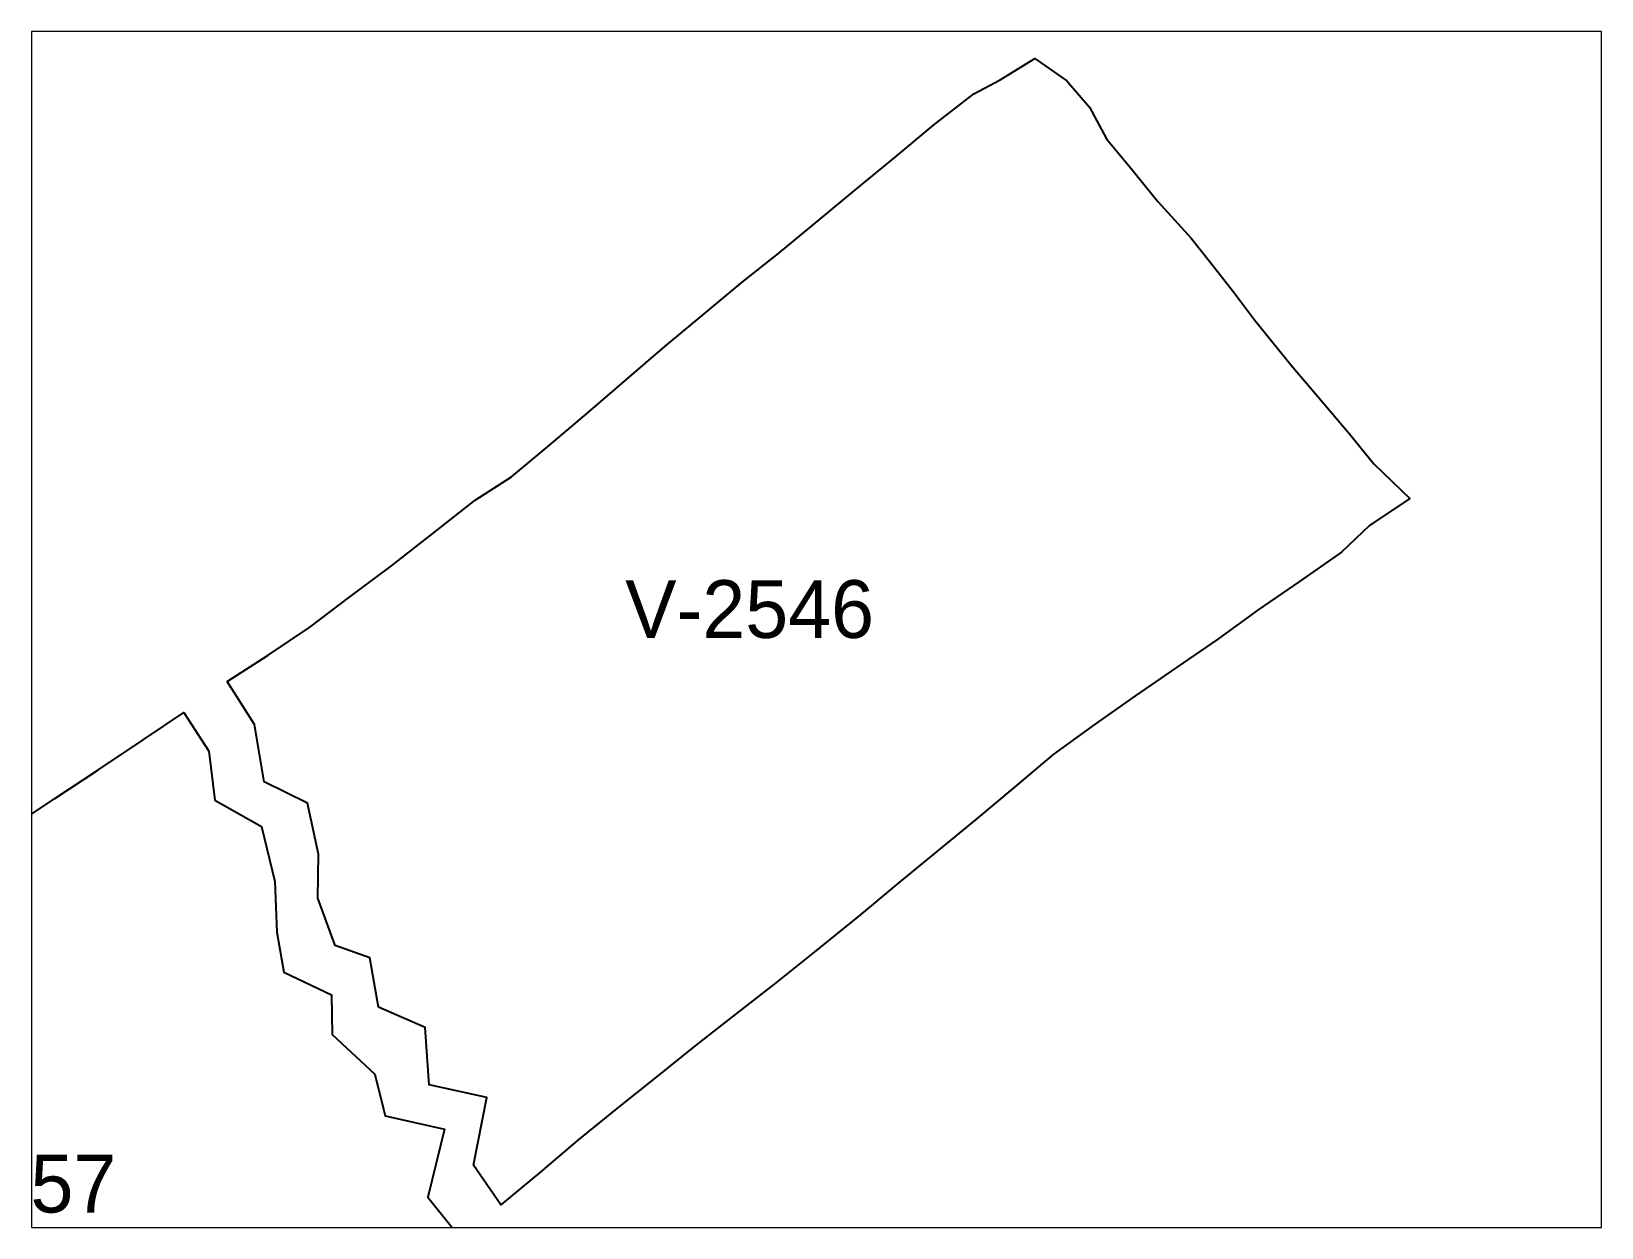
# Paper-space layout 'Layout1' of a CAD drawing. Extents: x 1.05 to 9.45, y 0.8 to 7.2.
# The model-space entities are those that its viewports show. They can reach past a viewport. Long polylines and large blocks are cut down to what shows.
import ezdxf
from ezdxf.enums import TextEntityAlignment as Align

# ---------------------------------------------------------------- set-up
doc = ezdxf.new("R2010")
doc.units = 0
doc.header["$MEASUREMENT"] = 0

msp = doc.modelspace()

# ---------------------------------------------------------------- linework, layer by layer
at = {"color": 255}
msp.add_lwpolyline([(1054382.93, 1554357.06), (1054388.62, 1554360.72), (1054394.43, 1554364.63), (1054399.99, 1554368.82), (1054405.61, 1554373), (1054411.1, 1554377.29), (1054417.4, 1554382.26), (1054422.45, 1554385.51), (1054427.74, 1554389.89), (1054433.15, 1554394.46), (1054438.46, 1554399.05), (1054443.75, 1554403.58), (1054449.2, 1554408.16), (1054454.47, 1554412.53), (1054459.58, 1554416.55), (1054464.91, 1554420.99), (1054470.32, 1554425.47), (1054475.76, 1554429.9), (1054481.09, 1554434.34), (1054486.68, 1554438.72), (1054490.34, 1554440.66), (1054495.15, 1554443.63), (1054499.6, 1554440.53), (1054502.72, 1554436.85), (1054505.11, 1554432.45), (1054508.72, 1554428.1), (1054512.23, 1554423.75), (1054516.88, 1554418.67), (1054519.55, 1554415.28), (1054522.74, 1554411.21), (1054525.67, 1554407.3), (1054530.74, 1554401.02), (1054534.47, 1554396.67), (1054538.84, 1554391.48), (1054542.22, 1554387.28), (1054547.22, 1554382.47), (1054541.63, 1554378.74), (1054537.76, 1554375.03), (1054531.9, 1554370.96), (1054526.18, 1554367.02), (1054520.56, 1554362.92), (1054514.81, 1554359.02), (1054509.05, 1554355.03), (1054503.27, 1554350.94), (1054497.67, 1554346.94), (1054492.32, 1554342.36), (1054486.95, 1554337.89), (1054481.52, 1554333.46), (1054476.13, 1554329.01), (1054470.79, 1554324.54), (1054464.25, 1554319.26), (1054458.94, 1554315.01), (1054453.51, 1554310.81), (1054448, 1554306.48), (1054442.54, 1554302.1), (1054437.09, 1554297.75), (1054431.68, 1554293.33), (1054426.32, 1554288.82), (1054420.97, 1554284.37), (1054417.15, 1554289.84), (1054419.03, 1554299.26), (1054411.01, 1554301.01), (1054410.46, 1554308.97), (1054403.95, 1554311.82), (1054402.78, 1554318.66), (1054397.97, 1554320.38), (1054395.54, 1554326.95), (1054395.64, 1554333.09), (1054394.12, 1554340.16), (1054388.08, 1554343.13), (1054386.76, 1554351.09)], close=True, dxfattribs=at)
msp.add_lwpolyline([(1054352.86, 1554336.71), (1054359, 1554340.8), (1054364.98, 1554344.74), (1054371.26, 1554348.97), (1054376.93, 1554352.77), (1054380.41, 1554347.36), (1054381.25, 1554340.56), (1054387.71, 1554336.9), (1054389.58, 1554329.26), (1054389.85, 1554322.22), (1054390.81, 1554316.68), (1054397.46, 1554313.53), (1054397.52, 1554308.01), (1054403.44, 1554302.49), (1054404.89, 1554296.72), (1054413.14, 1554294.86), (1054410.84, 1554285.4), (1054415.59, 1554279.44)])

# ---------------------------------------------------------------- texts
at = {"color": 7, "true_color": 0xffffff}
for s, p in [('V-2546', (1054438.23, 1554360.71)), ('V-2557', (1054332.97, 1554280.88))]:
    msp.add_text(s, height=8.019, dxfattribs=at).set_placement(p, align=Align.BOTTOM_LEFT)

psp = doc.layouts.get("Layout1")

# ---------------------------------------------------------------- viewports
at = {"layer": '0'}
psp.add_viewport(center=(5.25, 4), size=(8.4, 6.4), view_center_point=(1054464.8157, 1554364.2848), view_height=166.191942, dxfattribs=at)

doc.saveas('drawing.dxf')
